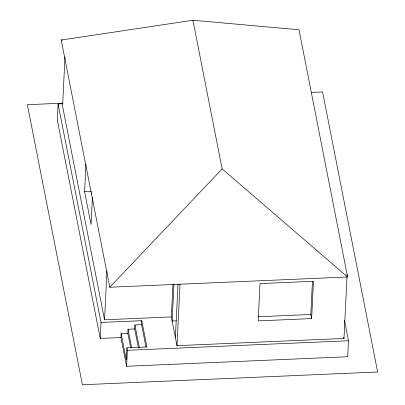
<?xml version="1.0" encoding="UTF-8"?>
<svg xmlns="http://www.w3.org/2000/svg" width="405" height="405" viewBox="0 0 405 405"><rect width="100%" height="100%" fill="white"/><g stroke="black" fill="none" stroke-linecap="round" stroke-linejoin="round"><path stroke-width="0.61" d="M63.134 103.766L58.087 103.984L57.302 119.971L100.248 338.428L120.953 337.532L126.603 366.277L347.698 356.734L348.477 340.747L344.458 320.304M64.997 56.756L62.578 106.277L104.551 319.803L171.345 316.923L177 345.667L343.987 338.458L346.989 277.025M92.401 197.225L91.064 224.578L84.61 191.727L85.946 164.374M100.248 338.428L101.027 322.441L58.087 103.984M104.551 319.803L106.945 270.91M120.953 337.532L121.151 333.538L127.828 333.249L130.714 347.915M101.027 322.441L141.775 320.684L146.939 346.964L126.902 347.829L126.314 359.817L121.151 333.538M127.828 333.249L128.026 329.25L134.703 328.961L138.429 347.91M126.603 366.277L127.388 350.295L126.902 347.829M134.703 328.961L134.9 324.967L141.578 324.678L146.023 347.293M141.578 324.678L141.775 320.684M171.345 316.923L172.94 284.325M173.963 284.042L172.155 321.028L176.408 320.846M175.385 337.451L177.987 284.173M177 345.667L180.002 284.234M311.632 318.583L313.455 281.288L260.02 283.596L258.193 320.892L311.632 318.583L310.822 314.477L312.437 281.531M347.05 275.77L347.115 274.519M109.806 287.246L222.142 168.9L192.922 20.25L61.211 40.044L109.806 287.246L347.596 276.979L299.001 29.778L192.922 20.25M61.211 40.044L62.476 39.994M62.76 103.169L27.358 104.698L82.407 384.75L377.642 372.003L322.593 91.95L311.212 92.441M84.61 191.727L91.287 191.438M258.015 316.761L310.822 314.477M127.388 350.295L348.477 340.747M222.142 168.9L347.596 276.979M343.744 337.218L343.987 338.458M134.9 324.967L139.345 347.581M128.026 329.25L131.63 347.586M91.53 192.679L91.773 193.919"/></g></svg>
